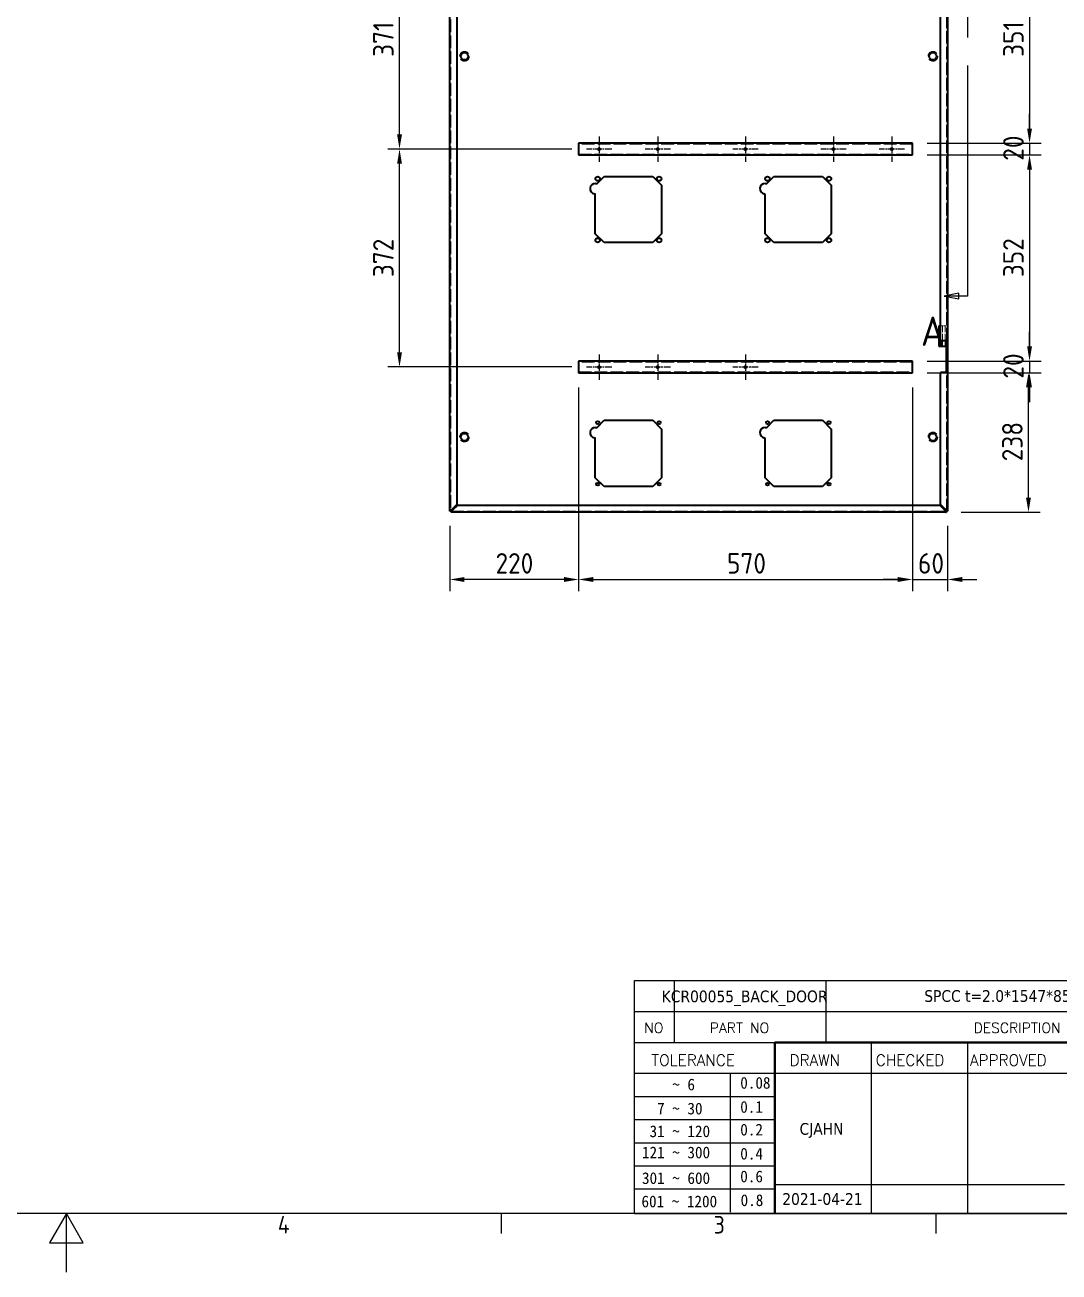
# Model space of a CAD drawing. Header units: millimetres. Extents: x 0 to 51860, y 0 to 5940.
# Drawn here: x 28508 to 30274, y 0 to 2129 of the extents above; entities that cross this region are included whole.
import ezdxf
from ezdxf.enums import TextEntityAlignment as Align

# ---------------------------------------------------------------- set-up
doc = ezdxf.new("R2010")
doc.units = ezdxf.units.MM
doc.header["$LTSCALE"] = 10
for name, pattern in [('CHAIN', [0.3543, 0.2362, -0.0295, 0.0591, -0.0295]), ('DASHED', [0.2067, 0.1654, -0.0413]), ('DOUBLE_DASH_CHAIN', [1.2403, 0.6614, -0.0827, 0.1654, -0.0827, 0.1654, -0.0827])]:
    doc.linetypes.add(name, pattern=pattern)
doc.layers.get('0').update_dxf_attribs({"color": 3, "lineweight": 25})
for name, color, linetype, lineweight in [('가려진 것(ISO)', 2, 'DASHED', 18), ('가시적인 것(ISO)', 3, 'Continuous', 40), ('가시적인 좁은 것(ISO)', 3, 'Continuous', 35), ('경계(ISO)', 7, 'Continuous', 25), ('단면선(ISO)', 7, 'CHAIN', 25), ('제목(ISO)', 5, 'Continuous', 50), ('중심 표식(ISO)', 1, 'Continuous', 25), ('치수(ISO)', 2, 'Continuous', 25)]:
    doc.layers.add(name, color=color, linetype=linetype, lineweight=lineweight)
doc.styles.add('HAN_291', font='')
doc.styles.add('RC_284', font='ROMANC.shx')
doc.styles.add('RC_287', font='ROMANC.shx')
doc.styles.add('문자 텍스트_PSTEK_POSCO', font='isocp.shx')
doc.styles.add('부품번호텍스트_PSTEK_POSCO', font='isocp.shx')
doc.styles.add('치수 텍스트_PSTEK_POSCO', font='isocp.shx')
doc.styles.add('텍스트 스타일198', font='tahoma.ttf')
doc.styles.get('HAN_291').set_extended_font_data('GulimChe')
doc.dimstyles.new('치수_PSTEK_POSCO', dxfattribs={"dimscale": 10, "dimtxt": 3.5, "dimasz": 2.5, "dimexe": 2, "dimexo": 2.5, "dimgap": 1, "dimtad": 1, "dimrnd": 1e-08, "dimdsep": 46, "dimtxsty": '치수 텍스트_PSTEK_POSCO', "dimcen": 0.09, "dimdle": 10, "dimclrd": 7, "dimclre": 7, "dimclrt": 2, "dimadec": 1, "dimazin": 2, "dimtfac": 1, "dimtmove": 0, "dimatfit": 3, "dimfxl": 0, "dimtolj": 1, "dimlwd": -1, "dimlwe": -1, "dimarcsym": 0})

# ---------------------------------------------------------------- blocks, each defined once
blk = doc.blocks.new('제목 블록 PSTEK')
at = {"color": 180}
for p, q in [((182.48, 11.79), (182.48, 51.57)), ((182.48, 51.57), (372.48, 51.57)), ((189.27, 51.57), (189.27, 41.01)), ((215.22, 41.01), (215.22, 51.57)), ((182.48, 46.29), (372.48, 46.29)), ((182.48, 41.01), (206.45, 41.01)), ((222.94, 11.79), (222.94, 41.01)), ((239.43, 11.79), (239.43, 41.01)), ((182.48, 35.73), (206.45, 35.73)), ((198.86, 12.03), (198.86, 35.73)), ((206.45, 35.73), (372.48, 35.73)), ((182.48, 31.78), (206.45, 31.78)), ((182.48, 27.83), (206.45, 27.83)), ((182.48, 23.88), (206.45, 23.88)), ((182.48, 19.93), (206.45, 19.93)), ((182.48, 15.98), (206.45, 15.98)), ((206.45, 16.74), (255.92, 16.74)), ((182.48, 11.79), (372.48, 11.79))]:
    blk.add_line(p, q, dxfattribs=at)
at = {"color": 7, "lineweight": 50}
for p, q in [((206.45, 11.79), (206.45, 41.01)), ((206.45, 41.01), (372.48, 41.01))]:
    blk.add_line(p, q, dxfattribs=at)
at = {"layer": '제목(ISO)', "lineweight": 18}
blk.add_line((182.48, 35.73), (182.48, 11.79), dxfattribs=at)
at = {"color": 2}
for s, height, style, p in [('NO', 1.742, 'RC_284', (184.14, 42.62)), ('PART NO', 1.742, 'RC_284', (195.34, 42.62)), ('DESCRIPTION', 1.7424, 'RC_284', (240.4, 42.62)), (' TOLERANCE', 1.9, 'RC_287', (184.09, 37.01)), ('DRAWN', 1.9, 'RC_287', (208.98, 37.01)), ('CHECKED', 1.9, 'RC_287', (223.69, 37.01)), ('APPROVED', 1.9, 'RC_287', (239.78, 37.01)), ('    ~ 6', 2, 'HAN_291', (183.77, 32.82)), ('0.08', 2, 'HAN_291', (200.55, 33.1)), ('  7 ~ 30', 2, 'HAN_291', (183.77, 28.71)), ('0.1', 2, 'HAN_291', (200.55, 28.99)), (' 31 ~ 120', 2, 'HAN_291', (183.77, 24.83)), ('0.2', 2, 'HAN_291', (200.55, 25.11)), ('121 ~ 300', 2, 'HAN_291', (183.77, 21.21)), ('0.4', 2, 'HAN_291', (200.55, 21)), ('301 ~ 600', 2, 'HAN_291', (183.77, 16.83)), ('0.6', 2, 'HAN_291', (200.55, 17.12)), ('0.8', 2, 'HAN_291', (200.61, 13.06)), ('601 ~ 1200', 2, 'HAN_291', (183.68, 12.85))]:
    blk.add_text(s, height=height, dxfattribs=dict(at, style=style)).set_placement(p)
at = {"layer": '제목(ISO)', "color": 7, "style": '텍스트 스타일198'}
for tag, p in [('부품_번호_001', (187.5, 47.91)), ('설명_001', (231.2, 47.92)), ("3._Q'TY_001", (312.71, 47.92)), ('질량\\P3;_001', (348.71, 48.16)), ('제목_001', (334.19, 32.3)), ('부품_번호_001', (326.16, 27.04)), ('설계자_001', (210.68, 25.23)), ('시트_크기_001', (260.84, 14.83)), ('프로젝트_001', (270.95, 16.78)), ('작성_날짜_001', (207.69, 13.27)), ('프로젝트_002', (278.23, 13.36))]:
    blk.add_attdef(tag, p, '', height=2, dxfattribs=at)
for tag, p in [('재질', (295.48, 48.93)), ('4._COLOR', (327.68, 48.93)), ('1._MODEL_NAME', (341.23, 38.37)), ('점검자', (231.18, 26.23)), ('엔지니어링_승인자', (247.67, 26.23)), ('점검_날짜', (231.18, 14.27)), ('엔지니어링_승인_날짜', (247.67, 14.27))]:
    blk.add_attdef(tag, text='', height=2, dxfattribs=at).set_placement(p, align=Align.MIDDLE_CENTER)
blk = doc.blocks.new('*D214')
at = {"layer": 'Defpoints', "color": 0}
for p in [(30023.1, 1535.3), (30083.1, 1299.3), (30083.1, 1182.5)]:
    blk.add_point(p, dxfattribs=at)
at = {"layer": '치수(ISO)', "color": 7}
for p, q in [((30023.1, 1510.3), (30023.1, 1162.5)), ((30083.1, 1274.3), (30083.1, 1162.5)), ((29998.1, 1182.5), (29973.1, 1182.5)), ((30023.1, 1182.5), (30083.1, 1182.5)), ((30108.1, 1182.5), (30133.1, 1182.5))]:
    blk.add_line(p, q, dxfattribs=at)
for points in [[(29998.1, 1186.7), (29998.1, 1178.3), (30023.1, 1182.5)], [(30108.1, 1186.7), (30108.1, 1178.3), (30083.1, 1182.5)]]:
    blk.add_solid(points, dxfattribs=at)
at = {"layer": '치수(ISO)', "color": 2, "insert": (30032.8, 1210), "char_height": 35, "attachment_point": 4, "style": '치수 텍스트_PSTEK_POSCO'}
blk.add_mtext('\\A1;60', dxfattribs=at)
blk = doc.blocks.new('*D215')
at = {"layer": 'Defpoints', "color": 0}
for p in [(30023.1, 1535.3), (30221.3, 1535.3), (30081.1, 1297.3)]:
    blk.add_point(p, dxfattribs=at)
at = {"layer": '치수(ISO)', "color": 7}
for p, q in [((30048.1, 1535.3), (30241.3, 1535.3)), ((30221.3, 1322.3), (30221.3, 1510.3)), ((30106.1, 1297.3), (30241.3, 1297.3))]:
    blk.add_line(p, q, dxfattribs=at)
for points in [[(30217.1, 1510.3), (30225.5, 1510.3), (30221.3, 1535.3)], [(30217.1, 1322.3), (30225.5, 1322.3), (30221.3, 1297.3)]]:
    blk.add_solid(points, dxfattribs=at)
at = {"layer": '치수(ISO)', "color": 2, "insert": (30193.8, 1384.3), "char_height": 35, "attachment_point": 4, "rotation": 90, "style": '치수 텍스트_PSTEK_POSCO'}
blk.add_mtext('\\A1;238', dxfattribs=at)
blk = doc.blocks.new('*D216')
at = {"layer": 'Defpoints', "color": 0}
for p in [(29147.2, 1917.3), (29466.5, 1917.3), (29466.5, 1545.3)]:
    blk.add_point(p, dxfattribs=at)
at = {"layer": '치수(ISO)', "color": 7}
for p, q in [((29441.5, 1917.3), (29127.2, 1917.3)), ((29147.2, 1570.3), (29147.2, 1892.3)), ((29441.5, 1545.3), (29127.2, 1545.3))]:
    blk.add_line(p, q, dxfattribs=at)
for points in [[(29143.1, 1892.3), (29151.4, 1892.3), (29147.2, 1917.3)], [(29143.1, 1570.3), (29151.4, 1570.3), (29147.2, 1545.3)]]:
    blk.add_solid(points, dxfattribs=at)
at = {"layer": '치수(ISO)', "color": 2, "insert": (29119.7, 1698.7), "char_height": 35, "attachment_point": 4, "rotation": 90, "style": '치수 텍스트_PSTEK_POSCO'}
blk.add_mtext('\\A1;372', dxfattribs=at)
blk = doc.blocks.new('*D217')
at = {"layer": 'Defpoints', "color": 0}
for p in [(29147.2, 2288.3), (29466.5, 2288.3), (29466.5, 1917.3)]:
    blk.add_point(p, dxfattribs=at)
at = {"layer": '치수(ISO)', "color": 7}
for p, q in [((29441.5, 2288.3), (29127.2, 2288.3)), ((29147.2, 1942.3), (29147.2, 2263.3)), ((29441.5, 1917.3), (29127.2, 1917.3))]:
    blk.add_line(p, q, dxfattribs=at)
for points in [[(29143.1, 2263.3), (29151.4, 2263.3), (29147.2, 2288.3)], [(29143.1, 1942.3), (29151.4, 1942.3), (29147.2, 1917.3)]]:
    blk.add_solid(points, dxfattribs=at)
at = {"layer": '치수(ISO)', "color": 2, "insert": (29119.7, 2074.8), "char_height": 35, "attachment_point": 4, "rotation": 90, "style": '치수 텍스트_PSTEK_POSCO'}
blk.add_mtext('\\A1;371', dxfattribs=at)
blk = doc.blocks.new('*D230')
at = {"layer": 'Defpoints', "color": 0}
for p in [(30023.1, 2278.3), (30023.1, 1927.3), (30223.1, 1927.3)]:
    blk.add_point(p, dxfattribs=at)
at = {"layer": '치수(ISO)', "color": 7}
for p, q in [((30048.1, 2278.3), (30243.1, 2278.3)), ((30223.1, 2253.3), (30223.1, 1952.3)), ((30048.1, 1927.3), (30243.1, 1927.3))]:
    blk.add_line(p, q, dxfattribs=at)
for points in [[(30219, 2253.3), (30227.3, 2253.3), (30223.1, 2278.3)], [(30219, 1952.3), (30227.3, 1952.3), (30223.1, 1927.3)]]:
    blk.add_solid(points, dxfattribs=at)
at = {"layer": '치수(ISO)', "color": 2, "insert": (30195.6, 2074.8), "char_height": 35, "attachment_point": 4, "rotation": 90, "style": '치수 텍스트_PSTEK_POSCO'}
blk.add_mtext('\\A1;351', dxfattribs=at)
blk = doc.blocks.new('*D231')
at = {"layer": 'Defpoints', "color": 0}
for p in [(30023.1, 1927.3), (30023.1, 1907.3), (30223.1, 1907.3)]:
    blk.add_point(p, dxfattribs=at)
at = {"layer": '치수(ISO)', "color": 7}
for p, q in [((30223.1, 1952.3), (30223.1, 1977.3)), ((30048.1, 1927.3), (30243.1, 1927.3)), ((30223.1, 1927.3), (30223.1, 1907.3)), ((30048.1, 1907.3), (30243.1, 1907.3)), ((30223.1, 1882.3), (30223.1, 1857.3))]:
    blk.add_line(p, q, dxfattribs=at)
for points in [[(30219, 1952.3), (30227.3, 1952.3), (30223.1, 1927.3)], [(30219, 1882.3), (30227.3, 1882.3), (30223.1, 1907.3)]]:
    blk.add_solid(points, dxfattribs=at)
at = {"layer": '치수(ISO)', "color": 2, "insert": (30195.6, 1897.5), "char_height": 35, "attachment_point": 4, "rotation": 90, "style": '치수 텍스트_PSTEK_POSCO'}
blk.add_mtext('\\A1;20', dxfattribs=at)
blk = doc.blocks.new('*D232')
at = {"layer": 'Defpoints', "color": 0}
for p in [(30023.1, 1907.3), (30023.1, 1555.3), (30223.1, 1555.3)]:
    blk.add_point(p, dxfattribs=at)
at = {"layer": '치수(ISO)', "color": 7}
for p, q in [((30048.1, 1907.3), (30243.1, 1907.3)), ((30223.1, 1882.3), (30223.1, 1580.3)), ((30048.1, 1555.3), (30243.1, 1555.3))]:
    blk.add_line(p, q, dxfattribs=at)
for points in [[(30219, 1882.3), (30227.3, 1882.3), (30223.1, 1907.3)], [(30219, 1580.3), (30227.3, 1580.3), (30223.1, 1555.3)]]:
    blk.add_solid(points, dxfattribs=at)
at = {"layer": '치수(ISO)', "color": 2, "insert": (30195.6, 1698.7), "char_height": 35, "attachment_point": 4, "rotation": 90, "style": '치수 텍스트_PSTEK_POSCO'}
blk.add_mtext('\\A1;352', dxfattribs=at)
blk = doc.blocks.new('*D233')
at = {"layer": 'Defpoints', "color": 0}
for p in [(30023.1, 1555.3), (30023.1, 1535.3), (30223.1, 1535.3)]:
    blk.add_point(p, dxfattribs=at)
at = {"layer": '치수(ISO)', "color": 7}
for p, q in [((30223.1, 1580.3), (30223.1, 1605.3)), ((30048.1, 1555.3), (30243.1, 1555.3)), ((30223.1, 1555.3), (30223.1, 1535.3)), ((30048.1, 1535.3), (30243.1, 1535.3)), ((30223.1, 1510.3), (30223.1, 1485.3))]:
    blk.add_line(p, q, dxfattribs=at)
for points in [[(30219, 1580.3), (30227.3, 1580.3), (30223.1, 1555.3)], [(30219, 1510.3), (30227.3, 1510.3), (30223.1, 1535.3)]]:
    blk.add_solid(points, dxfattribs=at)
at = {"layer": '치수(ISO)', "color": 2, "insert": (30195.6, 1525.5), "char_height": 35, "attachment_point": 4, "rotation": 90, "style": '치수 텍스트_PSTEK_POSCO'}
blk.add_mtext('\\A1;20', dxfattribs=at)
blk = doc.blocks.new('*D234')
at = {"layer": 'Defpoints', "color": 0}
for p in [(29453.1, 1535.3), (30023.1, 1535.3), (30023.1, 1182.5)]:
    blk.add_point(p, dxfattribs=at)
at = {"layer": '치수(ISO)', "color": 7}
for p, q in [((29453.1, 1510.3), (29453.1, 1162.5)), ((30023.1, 1510.3), (30023.1, 1162.5)), ((29478.1, 1182.5), (29998.1, 1182.5))]:
    blk.add_line(p, q, dxfattribs=at)
for points in [[(29478.1, 1186.7), (29478.1, 1178.3), (29453.1, 1182.5)], [(29998.1, 1186.7), (29998.1, 1178.3), (30023.1, 1182.5)]]:
    blk.add_solid(points, dxfattribs=at)
at = {"layer": '치수(ISO)', "color": 2, "insert": (29706.6, 1210), "char_height": 35, "attachment_point": 4, "style": '치수 텍스트_PSTEK_POSCO'}
blk.add_mtext('\\A1;570', dxfattribs=at)
blk = doc.blocks.new('*D235')
at = {"layer": 'Defpoints', "color": 0}
for p in [(29453.1, 1535.3), (29233.1, 1299.3), (29233.1, 1182.5)]:
    blk.add_point(p, dxfattribs=at)
at = {"layer": '치수(ISO)', "color": 7}
for p, q in [((29453.1, 1510.3), (29453.1, 1162.5)), ((29233.1, 1274.3), (29233.1, 1162.5)), ((29428.1, 1182.5), (29258.1, 1182.5))]:
    blk.add_line(p, q, dxfattribs=at)
for points in [[(29258.1, 1186.7), (29258.1, 1178.3), (29233.1, 1182.5)], [(29428.1, 1186.7), (29428.1, 1178.3), (29453.1, 1182.5)]]:
    blk.add_solid(points, dxfattribs=at)
at = {"layer": '치수(ISO)', "color": 2, "insert": (29311.2, 1210), "char_height": 35, "attachment_point": 4, "style": '치수 텍스트_PSTEK_POSCO'}
blk.add_mtext('\\A1;220', dxfattribs=at)
blk = doc.blocks.new('2dTransSection0')
at = {"layer": '단면선(ISO)', "linetype": 'Continuous'}
for p, q in [((449.4, 349.07), (446.9, 348.57)), ((449.4, 348.57), (446.9, 348.57)), ((446.9, 348.57), (449.4, 348.07)), ((449.4, 348.07), (449.4, 349.07)), ((450.9, 348.57), (449.4, 348.57)), ((450.9, 348.57), (450.9, 344.81)), ((450.9, 170.39), (450.9, 166.64)), ((449.4, 167.14), (446.9, 166.64)), ((449.4, 166.64), (446.9, 166.64)), ((446.9, 166.64), (449.4, 166.14)), ((449.4, 166.14), (449.4, 167.14)), ((450.9, 166.64), (449.4, 166.64))]:
    blk.add_line(p, q, dxfattribs=at)
at = {"layer": '단면선(ISO)', "linetype": 'DOUBLE_DASH_CHAIN', "ltscale": 5.746134}
blk.add_line((450.9, 348.57), (450.9, 166.64), dxfattribs=at)
at = {"layer": '단면선(ISO)', "linetype": 'Continuous', "flags": 128}
for points in [[(449.4, 349.07), (446.9, 348.57)], [(449.4, 167.14), (446.9, 166.64)]]:
    blk.add_lwpolyline(points, dxfattribs=at)
at = {"layer": '단면선(ISO)'}
for points in [[(449.4, 349.07), (446.9, 348.57), (449.4, 348.07), (449.4, 349.07)], [(449.4, 167.14), (446.9, 166.64), (449.4, 166.14), (449.4, 167.14)]]:
    blk.add_solid(points, dxfattribs=at)
at = {"layer": '단면선(ISO)', "char_height": 5, "attachment_point": 7, "style": '부품번호텍스트_PSTEK_POSCO'}
for insert in [(442.93, 352.07), (442.93, 158.13)]:
    blk.add_mtext('A', dxfattribs=dict(at, insert=insert))

msp = doc.modelspace()

# ---------------------------------------------------------------- linework, layer by layer
at = {"layer": '가려진 것(ISO)', "ltscale": 13.09516}
msp.add_line((29235.1331, 2842.1809), (29235.1331, 1299.3223), dxfattribs=at)
at = {"layer": '가려진 것(ISO)', "ltscale": 12.901145}
msp.add_line((30081.1331, 1590.7516), (30081.1331, 2550.7516), dxfattribs=at)
at = {"layer": '가려진 것(ISO)', "ltscale": 13.131522}
for p, q in [((30023.1331, 1925.6516), (29453.1331, 1925.6516)), ((29453.1331, 1908.8516), (30023.1331, 1908.8516)), ((30023.1331, 1553.6516), (29453.1331, 1553.6516)), ((29453.1331, 1536.8516), (30023.1331, 1536.8516))]:
    msp.add_line(p, q, dxfattribs=at)
at = {"layer": '가려진 것(ISO)', "ltscale": 6.666338}
for p, q in [((30070.1331, 1615.7516), (30070.1331, 1580.7516)), ((30074.6331, 1615.7516), (30074.6331, 1580.7516)), ((30079.1331, 1615.7516), (30079.1331, 1580.7516))]:
    msp.add_line(p, q, dxfattribs=at)
at = {"layer": '가려진 것(ISO)', "ltscale": 2.648598}
msp.add_line((30071.1331, 1615.7516), (30081.1331, 1615.7516), dxfattribs=at)
at = {"layer": '가려진 것(ISO)', "ltscale": 12.709202}
msp.add_line((30081.1331, 1299.3223), (30081.1331, 1535.7516), dxfattribs=at)
at = {"layer": '가려진 것(ISO)', "ltscale": 0.380839}
for p, q in [((29235.1331, 1299.7516), (29233.1331, 1299.7516)), ((29235.6331, 1299.2516), (29235.6331, 1297.2516)), ((30080.6331, 1299.2516), (30080.6331, 1297.2516)), ((30081.1331, 1299.7516), (30083.1331, 1299.7516))]:
    msp.add_line(p, q, dxfattribs=at)
at = {"layer": '가려진 것(ISO)', "ltscale": 0.038513}
for p, q in [((29235.1737, 1299.7516), (29235.1331, 1299.7516)), ((29235.6331, 1299.2921), (29235.6331, 1299.2516)), ((30080.6331, 1299.2921), (30080.6331, 1299.2516)), ((30081.0926, 1299.7516), (30081.1331, 1299.7516))]:
    msp.add_line(p, q, dxfattribs=at)
at = {"layer": '가려진 것(ISO)', "ltscale": 13.200658}
msp.add_line((29235.2039, 1299.2516), (30081.0624, 1299.2516), dxfattribs=at)
at = {"layer": '가려진 것(ISO)', "ltscale": 12.539013}
for centre in [(29258.1331, 2075.7516), (30058.1331, 2075.7516), (29258.1331, 1425.7516), (30058.1331, 1425.7516)]:
    msp.add_circle(centre, 8.25, dxfattribs=at)
at = {"layer": '가시적인 것(ISO)'}
for p, q in [((29233.1331, 1299.3223), (29233.1331, 2842.1809)), ((29245.1331, 2830.8374), (29245.1331, 1310.6658)), ((30071.1331, 1590.7516), (30071.1331, 2550.7516)), ((30083.1331, 2550.7516), (30083.1331, 1590.7516)), ((30023.1331, 1927.2516), (29453.1331, 1927.2516)), ((29453.1331, 1927.2516), (29453.1331, 1907.2516)), ((30023.1331, 1907.2516), (30023.1331, 1927.2516)), ((29453.1331, 1907.2516), (30023.1331, 1907.2516)), ((29481.6331, 1858.7516), (29484.6331, 1858.7516)), ((29484.6331, 1858.7516), (29496.6331, 1870.7516)), ((29496.6331, 1870.7516), (29579.6331, 1870.7516)), ((29579.6331, 1870.7516), (29594.6331, 1855.7516)), ((29594.6331, 1855.7516), (29594.6331, 1772.7516)), ((29771.6331, 1858.7516), (29774.6331, 1858.7516)), ((29774.6331, 1858.7516), (29786.6331, 1870.7516)), ((29786.6331, 1870.7516), (29869.6331, 1870.7516)), ((29869.6331, 1870.7516), (29884.6331, 1855.7516)), ((29884.6331, 1855.7516), (29884.6331, 1772.7516)), ((29481.6331, 1772.7516), (29481.6331, 1838.9349)), ((29771.6331, 1772.7516), (29771.6331, 1838.9349)), ((29496.6331, 1757.7516), (29481.6331, 1772.7516)), ((29594.6331, 1772.7516), (29579.6331, 1757.7516)), ((29786.6331, 1757.7516), (29771.6331, 1772.7516)), ((29884.6331, 1772.7516), (29869.6331, 1757.7516)), ((29579.6331, 1757.7516), (29496.6331, 1757.7516)), ((29869.6331, 1757.7516), (29786.6331, 1757.7516)), ((30068.1331, 1615.7516), (30071.1331, 1615.7516)), ((30068.1331, 1615.7516), (30068.1331, 1580.7516)), ((30068.1331, 1580.7516), (30081.1331, 1580.7516)), ((30071.1331, 1590.7516), (30079.1331, 1590.7516)), ((30083.1331, 1590.7516), (30079.1331, 1590.7516)), ((30081.1331, 1535.7516), (30081.1331, 1590.7516)), ((30083.1331, 1590.7516), (30083.1331, 1535.7516)), ((29453.1331, 1555.2516), (29453.1331, 1535.2516)), ((30023.1331, 1555.2516), (29453.1331, 1555.2516)), ((30023.1331, 1535.2516), (30023.1331, 1555.2516)), ((29453.1331, 1535.2516), (30023.1331, 1535.2516)), ((30079.1331, 1535.7516), (30071.1331, 1535.7516)), ((30071.1331, 1310.6658), (30071.1331, 1535.7516)), ((30079.1331, 1535.7516), (30083.1331, 1535.7516)), ((30083.1331, 1535.7516), (30083.1331, 1299.3223)), ((29484.6331, 1442.2516), (29496.6331, 1454.2516)), ((29496.6331, 1454.2516), (29579.6331, 1454.2516)), ((29579.6331, 1454.2516), (29594.6331, 1439.2516)), ((29774.6331, 1442.2516), (29786.6331, 1454.2516)), ((29786.6331, 1454.2516), (29869.6331, 1454.2516)), ((29869.6331, 1454.2516), (29884.6331, 1439.2516)), ((29481.6331, 1442.2516), (29484.6331, 1442.2516)), ((29594.6331, 1439.2516), (29594.6331, 1356.2516)), ((29771.6331, 1442.2516), (29774.6331, 1442.2516)), ((29884.6331, 1439.2516), (29884.6331, 1356.2516)), ((29481.6331, 1356.2516), (29481.6331, 1422.4349)), ((29771.6331, 1356.2516), (29771.6331, 1422.4349)), ((29496.6331, 1341.2516), (29481.6331, 1356.2516)), ((29594.6331, 1356.2516), (29579.6331, 1341.2516)), ((29786.6331, 1341.2516), (29771.6331, 1356.2516)), ((29884.6331, 1356.2516), (29869.6331, 1341.2516)), ((29579.6331, 1341.2516), (29496.6331, 1341.2516)), ((29869.6331, 1341.2516), (29786.6331, 1341.2516)), ((29235.1331, 1299.3223), (29233.1331, 1299.3223)), ((29235.6331, 1299.7516), (29235.1737, 1299.7516)), ((29235.2039, 1297.2516), (29235.2039, 1299.2516)), ((29235.6331, 1299.7516), (29235.6331, 1299.2921)), ((29245.1331, 1310.6658), (29237.1331, 1302.6658)), ((29238.5474, 1301.2516), (29246.5474, 1309.2516)), ((29246.5474, 1309.2516), (30069.7189, 1309.2516)), ((30069.7189, 1309.2516), (30077.7189, 1301.2516)), ((30079.1331, 1302.6658), (30071.1331, 1310.6658)), ((30080.6331, 1299.7516), (30080.6331, 1299.2921)), ((30080.6331, 1299.7516), (30081.0926, 1299.7516)), ((30081.0624, 1299.2516), (30081.0624, 1297.2516)), ((30083.1331, 1299.3223), (30081.1331, 1299.3223)), ((30081.0624, 1297.2516), (29235.2039, 1297.2516))]:
    msp.add_line(p, q, dxfattribs=at)
for centre, radius in [((29258.1331, 2075.7516), 6.25), ((30058.1331, 2075.7516), 6.25), ((29488.1331, 1917.2516), 1.621), ((29588.1331, 1917.2516), 1.621), ((29738.1331, 1917.2516), 1.621), ((29888.1331, 1917.2516), 1.621), ((29988.1331, 1917.2516), 1.621), ((29485.6331, 1866.7516), 3.75), ((29590.6331, 1866.7516), 3.75), ((29775.6331, 1866.7516), 3.75), ((29880.6331, 1866.7516), 3.75), ((29485.6331, 1761.7516), 3.75), ((29590.6331, 1761.7516), 3.75), ((29775.6331, 1761.7516), 3.75), ((29880.6331, 1761.7516), 3.75), ((29488.1331, 1545.2516), 1.621), ((29588.1331, 1545.2516), 1.621), ((29738.1331, 1545.2516), 1.621), ((29485.6331, 1450.2516), 2.5), ((29590.6331, 1450.2516), 2.5), ((29775.6331, 1450.2516), 2.5), ((29880.6331, 1450.2516), 2.5), ((29258.1331, 1425.7516), 6.25), ((30058.1331, 1425.7516), 6.25), ((29485.6331, 1345.2516), 2.5), ((29590.6331, 1345.2516), 2.5), ((29775.6331, 1345.2516), 2.5), ((29880.6331, 1345.2516), 2.5)]:
    msp.add_circle(centre, radius, dxfattribs=at)
for centre, radius, start, end in [((29481.6331, 1849.7516), 9, 90, 259.5243183), ((29771.6331, 1849.7516), 9, 90, 259.5243183), ((29479.6331, 1838.9349), 2, 0, 79.5243183), ((29769.6331, 1838.9349), 2, 0, 79.5243183), ((29481.6331, 1433.2516), 9, 90, 259.5243183), ((29771.6331, 1433.2516), 9, 90, 259.5243183), ((29479.6331, 1422.4349), 2, 0, 79.5243183), ((29769.6331, 1422.4349), 2, 0, 79.5243183)]:
    msp.add_arc(centre, radius, start, end, dxfattribs=at)
for points, knots in [([(29237.1331, 1302.6658), (29235.813, 1301.9633), (29234.513, 1301.2608), (29233.7888, 1300.5583), (29233.364, 1300.1463), (29233.1331, 1299.7343), (29233.1331, 1299.3223)], [0, 0, 0, 0, 0.990116063, 0.990116063, 0.990116063, 1.570796327, 1.570796327, 1.570796327, 1.570796327]), ([(29235.1331, 1299.3223), (29235.1331, 1300.1577), (29235.6416, 1300.9931), (29236.3666, 1301.8285), (29236.6088, 1302.1076), (29236.8709, 1302.3867), (29237.1331, 1302.6658)], [0, 0, 0, 0, 1.177453067, 1.177453067, 1.177453067, 1.570796327, 1.570796327, 1.570796327, 1.570796327]), ([(29235.2039, 1297.2516), (29235.9064, 1297.2516), (29236.6089, 1297.9534), (29237.3114, 1299.0572), (29237.7234, 1299.7045), (29238.1354, 1300.4773), (29238.5474, 1301.2516)], [0, 0, 0, 0, 0.990116063, 0.990116063, 0.990116063, 1.570796327, 1.570796327, 1.570796327, 1.570796327]), ([(29235.2039, 1299.2516), (29236.0393, 1299.2516), (29236.8747, 1299.76), (29237.7101, 1300.485), (29237.9892, 1300.7272), (29238.2683, 1300.9894), (29238.5474, 1301.2516)], [0, 0, 0, 0, 1.177453067, 1.177453067, 1.177453067, 1.570796327, 1.570796327, 1.570796327, 1.570796327]), ([(30077.7189, 1301.2516), (30078.4214, 1299.9314), (30079.1239, 1298.6314), (30079.8264, 1297.9072), (30080.2384, 1297.4825), (30080.6504, 1297.2516), (30081.0624, 1297.2516)], [0, 0, 0, 0, 0.990116063, 0.990116063, 0.990116063, 1.570796327, 1.570796327, 1.570796327, 1.570796327]), ([(30081.0624, 1299.2516), (30080.227, 1299.2516), (30079.3916, 1299.76), (30078.5562, 1300.485), (30078.2771, 1300.7272), (30077.998, 1300.9894), (30077.7189, 1301.2516)], [0, 0, 0, 0, 1.177453067, 1.177453067, 1.177453067, 1.570796327, 1.570796327, 1.570796327, 1.570796327]), ([(30083.1331, 1299.3223), (30083.1331, 1300.0248), (30082.4313, 1300.7273), (30081.3275, 1301.4298), (30080.6802, 1301.8418), (30079.9074, 1302.2538), (30079.1331, 1302.6658)], [0, 0, 0, 0, 0.990116063, 0.990116063, 0.990116063, 1.570796327, 1.570796327, 1.570796327, 1.570796327]), ([(30081.1331, 1299.3223), (30081.1331, 1300.1577), (30080.6247, 1300.9931), (30079.8997, 1301.8285), (30079.6575, 1302.1076), (30079.3954, 1302.3867), (30079.1331, 1302.6658)], [0, 0, 0, 0, 1.177453067, 1.177453067, 1.177453067, 1.570796327, 1.570796327, 1.570796327, 1.570796327])]:
    msp.add_open_spline(points, degree=3, knots=knots, dxfattribs=at)
at = {"layer": '가시적인 좁은 것(ISO)'}
for centre in [(29488.1331, 1917.2516), (29588.1331, 1917.2516), (29738.1331, 1917.2516), (29888.1331, 1917.2516), (29988.1331, 1917.2516), (29488.1331, 1545.2516), (29588.1331, 1545.2516), (29738.1331, 1545.2516)]:
    msp.add_arc(centre, 2, 350, 260, dxfattribs=at)
at = {"layer": '경계(ISO)'}
for p, q in [((29320.8637, 100), (29320.8637, 66)), ((30063.3636, 100), (30063.3636, 66))]:
    msp.add_line(p, q, dxfattribs=at)
at = {"layer": '경계(ISO)', "flags": 128}
for points in [[(25708.3637, 100), (25708.3637, 4100), (31448.3639, 4100), (31448.3639, 100), (25708.3637, 100)], [(28578.3638, 0), (28578.3638, 100), (28549.4963, 50), (28607.2313, 50), (28578.3638, 100)]]:
    msp.add_lwpolyline(points, dxfattribs=at)
at = {"layer": '중심 표식(ISO)', "linetype": 'CHAIN', "ltscale": 4.804983}
for p, q in [((29488.1331, 1938.8726), (29488.1331, 1895.6306)), ((29588.1331, 1938.8726), (29588.1331, 1895.6306)), ((29738.1331, 1938.8726), (29738.1331, 1895.6306)), ((29888.1331, 1938.8726), (29888.1331, 1895.6306)), ((29988.1331, 1938.8726), (29988.1331, 1895.6306)), ((29509.7541, 1917.2516), (29466.5121, 1917.2516)), ((29609.7541, 1917.2516), (29566.5121, 1917.2516)), ((29759.7541, 1917.2516), (29716.5121, 1917.2516)), ((29909.7541, 1917.2516), (29866.5121, 1917.2516)), ((30009.7541, 1917.2516), (29966.5121, 1917.2516)), ((29488.1331, 1566.8726), (29488.1331, 1523.6306)), ((29588.1331, 1566.8726), (29588.1331, 1523.6306)), ((29738.1331, 1566.8726), (29738.1331, 1523.6306)), ((29509.7541, 1545.2516), (29466.5121, 1545.2516)), ((29609.7541, 1545.2516), (29566.5121, 1545.2516)), ((29759.7541, 1545.2516), (29716.5121, 1545.2516))]:
    msp.add_line(p, q, dxfattribs=at)

# ---------------------------------------------------------------- block references
ref = msp.add_blockref('제목 블록 PSTEK', (27723.6058, -17.91), dxfattribs=dict(xscale=10, yscale=10, zscale=10))
ref.add_attrib('설계자_001', 'CJAHN', (29830.4297, 234.4212), dxfattribs={"layer": '제목(ISO)', "color": 7, "height": 20, "style": '텍스트 스타일198'})
ref.add_attrib('작성_날짜_001', '2021-04-21', (29800.8864, 114.75), dxfattribs={"layer": '제목(ISO)', "color": 7, "height": 20, "style": '텍스트 스타일198'})
ref.add_attrib('설명_001', 'SPCC t=2.0*1547*850*32', (30043.4183, 461.3145), dxfattribs={"layer": '제목(ISO)', "color": 7, "height": 20, "style": '텍스트 스타일198'})
ref.add_attrib('부품_번호_001', 'KCR00055_BACK_DOOR', (29595.0824, 460.697), dxfattribs={"layer": '제목(ISO)', "color": 7, "height": 20, "style": '텍스트 스타일198'})
at = {"layer": '단면선(ISO)', "xscale": 10, "yscale": 10, "zscale": 10}
msp.add_blockref('2dTransSection0', (25608.3637, 0), dxfattribs=at)

# ---------------------------------------------------------------- texts
at = {"layer": '경계(ISO)', "color": 2, "char_height": 30, "attachment_point": 7, "style": '문자 텍스트_PSTEK_POSCO'}
for s, insert in [('4', (28939.3484, 66)), ('3', (29683.7991, 65.7139))]:
    msp.add_mtext(s, dxfattribs=dict(at, insert=insert))

# ---------------------------------------------------------------- dimensions: what is measured, and where the dimension line sits
at = {"layer": '치수(ISO)', "color": 7}
for base, p1, p2, angle, override, picture, middle in [((29147.2473, 2288.2516), (29466.5121, 1917.2516), (29466.5121, 2288.2516), 90, {"dimdec": 2, "dimtp": 0, "dimtm": 0, "dimtdec": 2, "dimtofl": 0, "dimatfit": 1}, '*D217', (29147.2473, 2102.7516)), ((30223.1331, 1927.2516), (30023.1331, 2278.2516), (30023.1331, 1927.2516), 270, {"dimdec": 2, "dimtp": 0, "dimtm": 0, "dimtdec": 2, "dimtofl": 0, "dimatfit": 1}, '*D230', (30223.1331, 2102.7516)), ((30223.1331, 1907.2516), (30023.1331, 1927.2516), (30023.1331, 1907.2516), 90, {"dimdec": 2, "dimtp": 0, "dimtm": 0, "dimtdec": 2, "dimtofl": 1, "dimatfit": 1}, '*D231', (30223.1331, 1917.2516)), ((29147.2473, 1917.2516), (29466.5121, 1545.2516), (29466.5121, 1917.2516), 90, {"dimdec": 2, "dimtp": 0, "dimtm": 0, "dimtdec": 2, "dimtofl": 0, "dimatfit": 1}, '*D216', (29147.2473, 1731.2516)), ((30223.1331, 1555.2516), (30023.1331, 1907.2516), (30023.1331, 1555.2516), 270, {"dimdec": 2, "dimtp": 0, "dimtm": 0, "dimtdec": 2, "dimtofl": 0, "dimatfit": 1}, '*D232', (30223.1331, 1731.2516)), ((30223.1331, 1535.2516), (30023.1331, 1555.2516), (30023.1331, 1535.2516), 270, {"dimdec": 2, "dimtp": 0, "dimtm": 0, "dimtdec": 2, "dimtofl": 1, "dimatfit": 1}, '*D233', (30223.1331, 1545.2516)), ((30023.1331, 1182.5008), (29453.1331, 1535.2516), (30023.1331, 1535.2516), 180, {"dimdec": 2, "dimtp": 0, "dimtm": 0, "dimtdec": 2, "dimtofl": 0, "dimatfit": 1}, '*D234', (29738.1331, 1182.5008)), ((30083.1331, 1182.5008), (30023.1331, 1535.2516), (30083.1331, 1299.3223), 180, {"dimdec": 2, "dimtp": 0, "dimtm": 0, "dimtdec": 2, "dimtofl": 1, "dimatfit": 1}, '*D214', (30053.1331, 1182.5008)), ((30221.2891, 1535.2516), (30081.0624, 1297.2516), (30023.1331, 1535.2516), 90, {"dimdec": 2, "dimtp": 0, "dimtm": 0, "dimtdec": 2, "dimtofl": 0, "dimatfit": 1}, '*D215', (30221.2891, 1416.2516))]:
    dim = msp.add_linear_dim(base=base, p1=p1, p2=p2, angle=angle, dimstyle='치수_PSTEK_POSCO', override=override, dxfattribs=at)
    dim.commit()
    dim.dimension.update_dxf_attribs({"geometry": picture, "text_midpoint": middle, "dimtype": 160})
dim = msp.add_linear_dim(base=(29233.1331, 1182.5008), p1=(29453.1331, 1535.2516), p2=(29233.1331, 1299.3223), dimstyle='치수_PSTEK_POSCO', override={"dimdec": 2, "dimtp": 0, "dimtm": 0, "dimtdec": 2, "dimtofl": 0, "dimatfit": 1}, dxfattribs=at)
dim.commit()
dim.dimension.update_dxf_attribs({"geometry": '*D235', "text_midpoint": (29343.1331, 1182.5008), "dimtype": 160})

doc.saveas('drawing.dxf')
